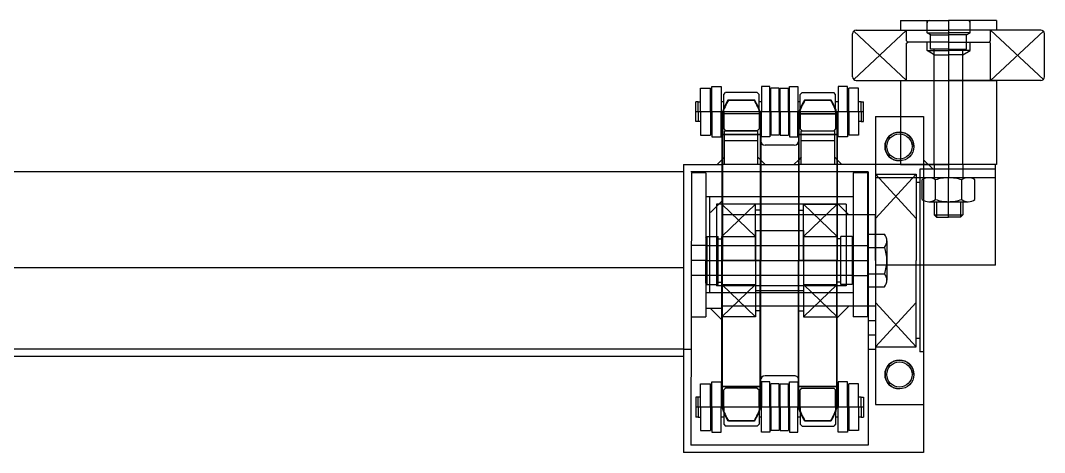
# Model space of a CAD drawing. Extents: x -427 to 427, y -153 to 27.
# Drawn here: x 0 to 427, y -152.5 to 27.5 of the extents above; entities that cross this region are included whole.
import ezdxf

# ---------------------------------------------------------------- set-up
doc = ezdxf.new("R2010")
doc.units = 0
doc.linetypes.add('LTYPE_1', pattern=[309.375, 0, -309.375])
doc.layers.add('CONVEYOR_SIMPLE_C1', color=7, linetype='LTYPE_1')

msp = doc.modelspace()

# ---------------------------------------------------------------- linework, layer by layer
at = {"layer": 'CONVEYOR_SIMPLE_C1', "color": 18, "linetype": 'CONTINUOUS'}
for p, q in [((366.99, 27.49), (366.99, 23.49)), ((366.99, 27.49), (386.99, 27.49)), ((377.99, 22.391299), (377.99, 27.49)), ((406.99, 27.49), (386.99, 27.49)), ((386.99, 27.49), (386.99, 18.49)), ((395.99, 22.391299), (395.99, 27.49)), ((406.99, 27.49), (406.99, 23.49)), ((366.99, 23.49), (386.99, 23.49)), ((369.49, 23.49), (386.99, 23.49)), ((369.49, 18.99), (369.49, 23.49)), ((379.49, 21.49), (377.99, 22.391299)), ((377.99, 22.391299), (386.99, 22.391299)), ((379.49, 21.49), (386.99, 21.49)), ((379.49, 15.49), (379.49, 21.49)), ((404.49, 23.49), (386.99, 23.49)), ((406.99, 23.49), (386.99, 23.49)), ((395.99, 22.391299), (386.99, 22.391299)), ((394.49, 21.49), (386.99, 21.49)), ((394.49, 21.49), (395.99, 22.391299)), ((394.49, 15.49), (394.49, 21.49)), ((404.49, 18.99), (404.49, 23.49)), ((369.49, 18.99), (369.99, 18.49)), ((386.99, 18.49), (369.99, 18.49)), ((386.99, 18.49), (403.99, 18.49)), ((403.99, 18.49), (404.49, 18.99)), ((386.99, 15.49), (379.49, 15.49)), ((380.99, 13.187402), (380.99, 15.49)), ((386.99, 15.49), (394.49, 15.49)), ((392.99, 13.187402), (392.99, 15.49)), ((386.99, -54.51), (386.99, -38.01)), ((380.99, -48.01), (380.99, -53.51)), ((381.99, -48.01), (381.99, -54.51)), ((391.99, -48.01), (391.99, -54.51)), ((392.99, -48.01), (392.99, -53.51)), ((380.99, -53.51), (381.99, -54.51)), ((380.99, -53.51), (392.99, -53.51)), ((381.99, -54.51), (386.99, -54.51)), ((391.99, -54.51), (386.99, -54.51)), ((391.99, -54.51), (392.99, -53.51))]:
    msp.add_line(p, q, dxfattribs=at)
at = {"layer": 'CONVEYOR_SIMPLE_C1', "color": 6, "linetype": 'CONTINUOUS'}
for p, q in [((346.99, 3.99), (346.99, 21.99)), ((369.49, 23.49), (347.44781, 2.911185)), ((369.49, 2.49), (347.44781, 23.068814)), ((348.49, 23.49), (386.99, 23.49)), ((425.49, 23.49), (386.99, 23.49)), ((404.49, 23.49), (426.53219, 2.911185)), ((404.49, 2.49), (426.53219, 23.068814)), ((426.99, 3.99), (426.99, 21.99)), ((348.49, 2.49), (386.99, 2.49)), ((425.49, 2.49), (386.99, 2.49)), ((373.49, -36.509408), (356.49, -55.009338)), ((373.49, -36.509408), (356.49, -55.009338)), ((373.49, -36.509408), (356.49, -55.009338)), ((373.49, -36.509408), (356.49, -55.009338)), ((356.49, -36.509408), (373.49, -55.009338)), ((356.49, -36.509408), (373.49, -55.009338)), ((356.49, -36.509408), (373.49, -55.009338)), ((356.49, -36.509408), (373.49, -55.009338)), ((373.49, -90.009338), (356.49, -108.509408)), ((373.49, -90.009338), (356.49, -108.509408)), ((373.49, -90.009338), (356.49, -108.509408)), ((373.49, -90.009338), (356.49, -108.509408)), ((373.49, -108.509408), (356.49, -90.009338)), ((373.49, -108.509408), (356.49, -90.009338)), ((373.49, -108.509408), (356.49, -90.009338)), ((373.49, -108.509408), (356.49, -90.009338))]:
    msp.add_line(p, q, dxfattribs=at)
at = {"layer": 'CONVEYOR_SIMPLE_C1', "color": 50, "linetype": 'CONTINUOUS'}
for p, q in [((369.49, 17.99), (369.99, 18.49)), ((369.49, 2.49), (369.49, 17.99)), ((386.99, 18.49), (369.99, 18.49)), ((377.99, 14.99), (377.99, 18.49)), ((386.99, 18.49), (386.99, -32.51)), ((386.99, 18.49), (403.99, 18.49)), ((395.99, 14.99), (395.99, 18.49)), ((403.99, 18.49), (404.49, 17.99)), ((404.49, 2.49), (404.49, 17.99)), ((377.99, 14.99), (386.99, 14.99)), ((380.99, 13.187402), (377.99, 14.99)), ((380.99, 13.187402), (386.99, 13.187402)), ((380.99, -32.51), (380.99, 13.187402)), ((395.99, 14.99), (386.99, 14.99)), ((392.99, 13.187402), (386.99, 13.187402)), ((392.99, 13.187402), (395.99, 14.99)), ((392.99, -32.51), (392.99, 13.187402)), ((366.99, 2.49), (386.99, 2.49)), ((366.99, 2.49), (366.99, -32.51)), ((386.99, 2.49), (406.99, 2.49)), ((406.99, 2.49), (406.99, -32.51)), ((366.99, -32.51), (386.99, -32.51)), ((406.99, -32.51), (386.99, -32.51))]:
    msp.add_line(p, q, dxfattribs=at)
at = {"layer": 'CONVEYOR_SIMPLE_C1', "color": 14, "linetype": 'CONTINUOUS'}
for p, q in [((288.21, 0), (292.21, 0)), ((288.21, -10.5), (288.21, 0)), ((292.21, 0), (292.21, -10.5)), ((312.41, 0), (309.01, 0)), ((309.01, 0), (309.01, -10.5)), ((312.41, -10.5), (312.41, 0)), ((320.69, 0), (324.09, 0)), ((320.69, -10.5), (320.69, 0)), ((324.09, 0), (324.09, -10.5)), ((344.89, 0), (340.89, 0)), ((340.89, 0), (340.89, -10.5)), ((344.89, -10.5), (344.89, 0)), ((283.61, -0.75), (287.71, -0.75)), ((283.61, -10.5), (283.61, -0.75)), ((287.71, -10.5), (287.71, -0.75)), ((293.21, -3.36), (294.01, -2.56)), ((293.21, -9.848558), (293.21, -3.36)), ((307.21, -2.56), (294.01, -2.56)), ((307.21, -2.56), (308.01, -3.36)), ((308.01, -9.958683), (308.01, -3.36)), ((316.3, -0.75), (312.91, -0.75)), ((312.91, -10.5), (312.91, -0.75)), ((316.3, -10.5), (316.3, -0.75)), ((316.8, -0.75), (320.19, -0.75)), ((316.8, -10.5), (316.8, -0.75)), ((320.19, -10.5), (320.19, -0.75)), ((325.89, -2.56), (325.09, -3.36)), ((325.09, -9.903427), (325.09, -3.36)), ((325.89, -2.56), (339.09, -2.56)), ((339.89, -3.36), (339.09, -2.56)), ((339.89, -9.903427), (339.89, -3.36)), ((349.49, -0.75), (345.39, -0.75)), ((345.39, -10.5), (345.39, -0.75)), ((349.49, -10.5), (349.49, -0.75)), ((281.56, -10.5), (281.56, -6.36)), ((282.55, -6.36), (281.56, -6.36)), ((282.55, -10.5), (282.55, -6.36)), ((282.55, -6.36), (283.61, -6.36)), ((287.71, -6.36), (288.21, -6.36)), ((293.21, -6.36), (292.21, -6.36)), ((309.01, -6.36), (308.01, -6.36)), ((312.91, -6.36), (312.41, -6.36)), ((316.3, -6.36), (316.8, -6.36)), ((320.19, -6.36), (320.69, -6.36)), ((325.09, -6.36), (324.09, -6.36)), ((340.89, -6.36), (339.89, -6.36)), ((345.39, -6.36), (344.89, -6.36)), ((350.55, -6.36), (349.49, -6.36)), ((350.55, -10.5), (350.55, -6.36)), ((350.55, -6.36), (351.54, -6.36)), ((351.54, -10.5), (351.54, -6.36)), ((281.56, -14.64), (281.56, -10.5)), ((351.54, -10.5), (281.56, -10.5)), ((282.55, -10.5), (282.55, -14.64)), ((283.61, -10.5), (283.61, -20.25)), ((287.71, -10.5), (287.71, -20.25)), ((288.21, -10.5), (288.21, -21)), ((292.21, -21), (292.21, -10.5)), ((293.21, -10.5), (293.21, -9.848558)), ((293.21, -10.5), (293.21, -17.64)), ((308.01, -10.5), (308.01, -9.958683)), ((308.01, -10.5), (308.01, -17.64)), ((309.01, -21), (309.01, -10.5)), ((312.41, -10.5), (312.41, -21)), ((312.91, -10.5), (312.91, -20.25)), ((316.3, -10.5), (316.3, -20.25)), ((316.8, -10.5), (316.8, -20.25)), ((320.19, -10.5), (320.19, -20.25)), ((320.69, -10.5), (320.69, -21)), ((324.09, -21), (324.09, -10.5)), ((325.09, -10.5), (325.09, -9.903427)), ((325.09, -10.5), (325.09, -17.64)), ((339.89, -10.5), (339.89, -9.903427)), ((339.89, -10.5), (339.89, -17.64)), ((340.89, -21), (340.89, -10.5)), ((344.89, -10.5), (344.89, -21)), ((345.39, -10.5), (345.39, -20.25)), ((349.49, -10.5), (349.49, -20.25)), ((350.55, -10.5), (350.55, -14.64)), ((351.54, -14.64), (351.54, -10.5)), ((283.61, -14.64), (281.56, -14.64)), ((287.71, -14.64), (288.21, -14.64)), ((292.69, -14.64), (292.21, -14.64)), ((293.21, -14.64), (292.69, -14.64)), ((308.49, -14.64), (308.01, -14.64)), ((309.01, -14.64), (308.49, -14.64)), ((312.91, -14.64), (312.41, -14.64)), ((316.3, -14.64), (316.8, -14.64)), ((320.19, -14.64), (320.69, -14.64)), ((324.59, -14.64), (324.09, -14.64)), ((325.09, -14.64), (324.59, -14.64)), ((340.39, -14.64), (339.89, -14.64)), ((340.89, -14.64), (340.39, -14.64)), ((345.39, -14.64), (344.89, -14.64)), ((350.55, -14.64), (349.49, -14.64)), ((350.55, -14.64), (351.54, -14.64)), ((283.61, -20.25), (287.71, -20.25)), ((288.21, -21), (292.21, -21)), ((293.21, -17.64), (294.01, -18.44)), ((307.21, -18.44), (294.01, -18.44)), ((307.21, -18.44), (308.01, -17.64)), ((312.41, -21), (309.01, -21)), ((316.3, -20.25), (312.91, -20.25)), ((316.8, -20.25), (320.19, -20.25)), ((320.69, -21), (324.09, -21)), ((325.89, -18.44), (325.09, -17.64)), ((325.89, -18.44), (339.09, -18.44)), ((339.89, -17.64), (339.09, -18.44)), ((344.89, -21), (340.89, -21)), ((349.49, -20.25), (345.39, -20.25)), ((288.21, -123.094338), (292.21, -123.094338)), ((288.21, -133.594338), (288.21, -123.094338)), ((292.21, -123.094338), (292.21, -133.594338)), ((312.41, -123.094338), (309.01, -123.094338)), ((309.01, -123.094338), (309.01, -133.594338)), ((312.41, -133.594338), (312.41, -123.094338)), ((320.69, -123.094338), (324.09, -123.094338)), ((320.69, -133.594338), (320.69, -123.094338)), ((324.09, -123.094338), (324.09, -133.594338)), ((344.89, -123.094338), (340.89, -123.094338)), ((340.89, -123.094338), (340.89, -133.594338)), ((344.89, -133.594338), (344.89, -123.094338)), ((283.61, -123.844338), (287.71, -123.844338)), ((283.61, -133.594338), (283.61, -123.844338)), ((287.71, -133.594338), (287.71, -123.844338)), ((293.21, -126.454338), (294.01, -125.654338)), ((293.21, -133.594338), (293.21, -126.454338)), ((307.21, -125.654338), (294.01, -125.654338)), ((307.21, -125.654338), (308.01, -126.454338)), ((308.01, -133.594338), (308.01, -126.454338)), ((316.3, -123.844338), (312.91, -123.844338)), ((312.91, -133.594338), (312.91, -123.844338)), ((316.3, -133.594338), (316.3, -123.844338)), ((316.8, -123.844338), (320.19, -123.844338)), ((316.8, -133.594338), (316.8, -123.844338)), ((320.19, -133.594338), (320.19, -123.844338)), ((325.89, -125.654338), (325.09, -126.454338)), ((325.09, -133.594338), (325.09, -126.454338)), ((325.89, -125.654338), (339.09, -125.654338)), ((339.89, -126.454338), (339.09, -125.654338)), ((339.89, -133.594338), (339.89, -126.454338)), ((349.49, -123.844338), (345.39, -123.844338)), ((345.39, -133.594338), (345.39, -123.844338)), ((349.49, -133.594338), (349.49, -123.844338)), ((281.56, -129.454338), (281.56, -133.594338)), ((283.61, -129.454338), (281.56, -129.454338)), ((282.55, -133.594338), (282.55, -129.454338)), ((287.71, -129.454338), (288.21, -129.454338)), ((292.69, -129.454338), (292.21, -129.454338)), ((293.21, -129.454338), (292.69, -129.454338)), ((308.49, -129.454338), (308.01, -129.454338)), ((309.01, -129.454338), (308.49, -129.454338)), ((312.91, -129.454338), (312.41, -129.454338)), ((316.3, -129.454338), (316.8, -129.454338)), ((320.19, -129.454338), (320.69, -129.454338)), ((324.59, -129.454338), (324.09, -129.454338)), ((324.63, -129.26), (324.13, -129.26)), ((324.63, -129.26), (324.13, -129.26)), ((324.63, -129.26), (324.13, -129.26)), ((324.63, -129.26), (324.13, -129.26)), ((325.09, -129.454338), (324.59, -129.454338)), ((340.39, -129.454338), (339.89, -129.454338)), ((340.89, -129.454338), (340.39, -129.454338)), ((345.39, -129.454338), (344.89, -129.454338)), ((350.55, -129.454338), (349.49, -129.454338)), ((350.55, -133.594338), (350.55, -129.454338)), ((350.55, -129.454338), (351.54, -129.454338)), ((351.54, -129.454338), (351.54, -133.594338)), ((281.56, -133.594338), (281.56, -137.734338)), ((351.54, -133.594338), (281.56, -133.594338)), ((282.55, -133.594338), (282.55, -137.734338)), ((283.61, -133.594338), (283.61, -143.344338)), ((287.71, -133.594338), (287.71, -143.344338)), ((288.21, -133.594338), (288.21, -144.094338)), ((292.21, -144.094338), (292.21, -133.594338)), ((293.21, -133.594338), (293.21, -135.164287)), ((293.21, -135.164287), (293.21, -140.734338)), ((308.01, -133.594338), (308.01, -135.054493)), ((308.01, -135.054493), (308.01, -140.734338)), ((309.01, -144.094338), (309.01, -133.594338)), ((312.41, -133.594338), (312.41, -144.094338)), ((312.91, -133.594338), (312.91, -143.344338)), ((316.3, -133.594338), (316.3, -143.344338)), ((316.8, -133.594338), (316.8, -143.344338)), ((320.19, -133.594338), (320.19, -143.344338)), ((320.69, -133.594338), (320.69, -144.094338)), ((324.09, -144.094338), (324.09, -133.594338)), ((325.09, -133.594338), (325.09, -135.109588)), ((325.09, -135.109588), (325.09, -140.734338)), ((339.89, -133.594338), (339.89, -135.109575)), ((339.89, -135.109575), (339.89, -140.734338)), ((340.89, -144.094338), (340.89, -133.594338)), ((344.89, -133.594338), (344.89, -144.094338)), ((345.39, -133.594338), (345.39, -143.344338)), ((349.49, -133.594338), (349.49, -143.344338)), ((350.55, -133.594338), (350.55, -137.734338)), ((351.54, -133.594338), (351.54, -137.734338)), ((282.55, -137.734338), (281.56, -137.734338)), ((282.55, -137.734338), (283.61, -137.734338)), ((287.71, -137.734338), (288.21, -137.734338)), ((293.21, -137.734338), (292.21, -137.734338)), ((293.21, -140.734338), (294.01, -141.534338)), ((307.21, -141.534338), (308.01, -140.734338)), ((309.01, -137.734338), (308.01, -137.734338)), ((312.91, -137.734338), (312.41, -137.734338)), ((316.3, -137.734338), (316.8, -137.734338)), ((320.19, -137.734338), (320.69, -137.734338)), ((325.09, -137.734338), (324.09, -137.734338)), ((325.89, -141.534338), (325.09, -140.734338)), ((339.89, -140.734338), (339.09, -141.534338)), ((340.89, -137.734338), (339.89, -137.734338)), ((345.39, -137.734338), (344.89, -137.734338)), ((350.55, -137.734338), (349.49, -137.734338)), ((350.55, -137.734338), (351.54, -137.734338)), ((283.61, -143.344338), (287.71, -143.344338)), ((288.21, -144.094338), (292.21, -144.094338)), ((307.21, -141.534338), (294.01, -141.534338)), ((312.41, -144.094338), (309.01, -144.094338)), ((316.3, -143.344338), (312.91, -143.344338)), ((316.8, -143.344338), (320.19, -143.344338)), ((320.69, -144.094338), (324.09, -144.094338)), ((325.89, -141.534338), (339.09, -141.534338)), ((344.89, -144.094338), (340.89, -144.094338)), ((349.49, -143.344338), (345.39, -143.344338))]:
    msp.add_line(p, q, dxfattribs=at)
at = {"layer": 'CONVEYOR_SIMPLE_C1', "color": 165, "linetype": 'CONTINUOUS'}
for p, q in [((306.14, -5.644338), (294.94002, -5.644338)), ((338.03998, -5.644338), (326.84, -5.644338)), ((308.64, -11.424338), (292.44, -11.424338)), ((292.44, -11.424338), (292.44, -72.509338)), ((308.64, -11.424338), (308.64, -72.509338)), ((340.54, -11.424338), (324.34, -11.424338)), ((324.34, -11.424338), (324.34, -72.509338)), ((340.54, -11.424338), (340.54, -72.509338)), ((308.64, -20.024338), (292.44, -20.024338)), ((340.54, -20.024338), (324.34, -20.024338)), ((306.44, -49.009338), (292.44, -62.509338)), ((292.44, -49.009338), (306.44, -62.509338)), ((306.44, -49.009338), (292.44, -49.009338)), ((306.44, -72.509338), (306.44, -49.009338)), ((326.54, -49.009338), (340.54, -62.509338)), ((340.54, -49.009338), (326.54, -62.509338)), ((326.54, -49.009338), (340.54, -49.009338)), ((326.54, -72.509338), (326.54, -49.009338)), ((308.64, -51.509338), (306.44, -51.509338)), ((324.34, -51.509338), (326.54, -51.509338)), ((292.44, -133.594338), (292.44, -72.509338)), ((308.64, -72.509338), (292.44, -72.509338)), ((306.44, -72.509338), (306.44, -96.009338)), ((308.64, -133.594338), (308.64, -72.509338)), ((324.34, -133.594338), (324.34, -72.509338)), ((340.54, -72.509338), (324.34, -72.509338)), ((326.54, -72.509338), (326.54, -96.009338)), ((340.54, -133.594338), (340.54, -72.509338)), ((306.44, -96.009338), (292.44, -82.509338)), ((292.44, -96.009338), (306.44, -82.509338)), ((326.54, -96.009338), (340.54, -82.509338)), ((340.54, -96.009338), (326.54, -82.509338)), ((308.64, -93.509338), (306.44, -93.509338)), ((324.34, -93.509338), (326.54, -93.509338)), ((306.44, -96.009338), (292.44, -96.009338)), ((326.54, -96.009338), (340.54, -96.009338)), ((308.64, -124.994338), (292.44, -124.994338)), ((340.54, -124.994338), (324.34, -124.994338)), ((308.64, -133.594338), (292.44, -133.594338)), ((340.54, -133.594338), (324.34, -133.594338)), ((306.14, -139.374338), (294.94002, -139.374338)), ((338.03998, -139.374338), (326.84, -139.374338))]:
    msp.add_line(p, q, dxfattribs=at)
at = {"layer": 'CONVEYOR_SIMPLE_C1', "color": 136, "linetype": 'CONTINUOUS'}
for p, q in [((295.19002, -5.644338), (305.98998, -5.644338)), ((327.09002, -5.644338), (337.88998, -5.644338)), ((308.49, -11.424338), (292.69, -11.424338)), ((292.69, -11.424338), (292.69, -72.51)), ((308.49, -11.424338), (308.49, -72.51)), ((324.59, -11.424338), (340.39, -11.424338)), ((324.59, -11.424338), (324.59, -72.51)), ((340.39, -11.424338), (340.39, -72.51)), ((292.69, -20.024338), (308.49, -20.024338)), ((324.59, -20.024338), (340.39, -20.024338)), ((322.59, -24.494338), (310.49, -24.494338)), ((292.69, -47.51), (287.69, -52.51)), ((345.39, -53.509338), (340.39, -48.509338)), ((340.54, -53.509338), (292.69, -53.509338)), ((344.24, -53.509496), (340.54, -53.509344)), ((356.49, -53.51), (344.24, -53.509496)), ((356.49, -72.51), (356.49, -53.51)), ((292.69, -133.594338), (292.69, -72.51)), ((308.49, -133.594338), (308.49, -72.51)), ((324.59, -133.594338), (324.59, -72.51)), ((340.39, -133.594338), (340.39, -72.51)), ((356.49, -72.51), (356.49, -91.51)), ((292.49, -92.51), (285.74, -92.51)), ((287.69, -92.51), (292.69, -97.51)), ((292.69, -92.51), (292.49, -92.51)), ((340.59, -91.509338), (292.69, -91.509338)), ((345.39, -91.509338), (340.39, -96.509338)), ((347.24, -91.509622), (340.59, -91.509346)), ((356.49, -91.51), (347.24, -91.509621)), ((322.59, -120.524338), (310.49, -120.524338)), ((292.69, -124.994338), (308.49, -124.994338)), ((324.59, -124.994338), (340.39, -124.994338)), ((308.49, -133.594338), (292.69, -133.594338)), ((340.39, -133.594338), (324.59, -133.594338)), ((295.19002, -139.374338), (305.98998, -139.374338)), ((327.09002, -139.374338), (337.88998, -139.374338))]:
    msp.add_line(p, q, dxfattribs=at)
at = {"layer": 'CONVEYOR_SIMPLE_C1', "color": 10, "linetype": 'CONTINUOUS'}
for p, q in [((356.49, -12.509338), (366.99, -12.509338)), ((356.49, -12.509338), (356.49, -61.542332)), ((366.99, -12.509338), (376.49, -12.509338)), ((376.49, -12.509338), (376.49, -74.51)), ((380.49, -34.509549), (376.49, -30.509549)), ((356.49, -36.509408), (373.49, -36.509408)), ((373.49, -36.509408), (373.49, -72.509478)), ((376.49, -34.509549), (374.99, -34.509549)), ((374.99, -34.509549), (374.99, -72.509338)), ((406.49, -34.509549), (376.49, -34.509549)), ((374.99, -40.009338), (373.49, -40.009338)), ((376.49, -38.459127), (376.47323, -38.459127)), ((376.49, -38.459127), (376.47323, -38.459127)), ((376.49, -38.459127), (376.47323, -38.459127)), ((376.49, -38.459127), (376.47323, -38.459127)), ((376.47323, -41.359127), (376.49, -41.359127)), ((376.47323, -41.359127), (376.49, -41.359127)), ((376.47323, -41.359127), (376.49, -41.359127)), ((376.47323, -41.359127), (376.49, -41.359127)), ((356.49, -61.542332), (356.49, -83.481642)), ((373.49, -108.509408), (373.49, -72.509338)), ((374.99, -72.509338), (374.99, -110.509127)), ((376.49, -72.509127), (376.49, -72.509197)), ((376.49, -72.509127), (376.49, -72.509197)), ((376.49, -72.509127), (376.49, -72.509197)), ((376.49, -72.509127), (376.49, -72.509197)), ((376.49, -74.51), (376.49, -132.509338)), ((356.49, -83.481642), (356.49, -132.509338)), ((374.99, -105.009338), (373.49, -105.009338)), ((376.47323, -103.659127), (376.49, -103.659127)), ((376.47323, -103.659127), (376.49, -103.659127)), ((376.47323, -103.659127), (376.49, -103.659127)), ((376.47323, -103.659127), (376.49, -103.659127)), ((376.49, -106.559127), (376.47323, -106.559127)), ((376.49, -106.559127), (376.47323, -106.559127)), ((376.49, -106.559127), (376.47323, -106.559127)), ((376.49, -106.559127), (376.47323, -106.559127)), ((356.49, -108.509408), (373.49, -108.509408)), ((376.49, -110.509127), (374.99, -110.509127)), ((356.49, -132.509338), (376.49, -132.509338))]:
    msp.add_line(p, q, dxfattribs=at)
at = {"layer": 'CONVEYOR_SIMPLE_C1', "color": 7, "linetype": 'CONTINUOUS'}
for p, q in [((356.49, -12.509338), (366.99, -12.509338)), ((356.49, -12.509338), (356.49, -61.542332)), ((366.99, -12.509338), (376.49, -12.509338)), ((376.49, -12.509338), (376.49, -74.51)), ((293.49, -32.51), (293.49, -18.51)), ((293.49, -18.51), (307.49, -18.51)), ((307.49, -32.51), (307.49, -18.51)), ((325.49, -32.51), (325.49, -18.51)), ((325.49, -18.51), (339.49, -18.51)), ((339.49, -32.51), (339.49, -18.51)), ((293.49, -22.51006), (307.49, -22.51006)), ((325.49, -22.51006), (339.49, -22.51006)), ((293.49, -29.51), (292.59, -30.410001)), ((307.49, -29.51), (308.79, -30.81)), ((325.49, -29.51), (324.49, -30.510001)), ((339.49, -29.51), (340.69, -30.71)), ((276.49, -32.51), (276.49, -152.51)), ((276.49, -32.51), (292.59, -32.51)), ((292.59, -30.410001), (290.49, -32.51)), ((308.79, -32.51), (292.59, -32.51)), ((308.79, -30.81), (310.49, -32.51)), ((308.79, -32.51), (324.49, -32.51)), ((324.49, -30.510001), (322.49, -32.51)), ((340.69, -32.51), (324.49, -32.51)), ((340.69, -30.71), (342.49, -32.51)), ((356.49, -32.51), (340.69, -32.51)), ((406.49, -32.51), (356.49, -32.51)), ((380.99, -32.51), (380.99, -38.01)), ((386.99, -32.51), (386.99, -38.01)), ((392.99, -32.51), (392.99, -38.01)), ((406.49, -74.51), (406.49, -32.51)), ((276.49, -35.51), (-276.51, -35.51)), ((292.59, -35.51), (279.49, -35.51)), ((279.74, -36.011456), (279.49, -149.51)), ((308.79, -35.51), (292.59, -35.51)), ((324.49, -35.51), (308.79, -35.51)), ((340.69, -35.51), (324.49, -35.51)), ((353.49, -35.51), (340.69, -35.51)), ((353.49, -35.51), (353.49, -61.542332)), ((406.49, -38.01), (356.49, -38.01)), ((353.49, -61.542332), (353.49, -83.481642)), ((356.49, -61.542332), (356.49, -83.481642)), ((276.49, -75.51), (-276.51, -75.51)), ((360.74, -74.51), (356.49, -74.51)), ((406.49, -74.51), (360.74, -74.51)), ((376.49, -74.51), (376.49, -152.51)), ((353.49, -83.481642), (353.49, -149.51)), ((353.49, -97.51), (356.49, -97.51)), ((353.49, -103.51), (356.49, -103.51)), ((276.49, -109.51), (-276.51, -109.51)), ((276.49, -109.51), (279.49, -109.51)), ((353.49, -109.51), (356.49, -109.51)), ((276.49, -112.51), (-276.51, -112.51)), ((356.49, -152.51), (276.49, -152.51)), ((353.49, -149.51), (279.49, -149.51)), ((376.49, -152.51), (356.49, -152.51))]:
    msp.add_line(p, q, dxfattribs=at)
at = {"layer": 'CONVEYOR_SIMPLE_C1', "color": 138, "linetype": 'CONTINUOUS'}
for p, q in [((285.74, -36.011456), (279.74, -36.011456)), ((285.74, -36.011456), (285.74, -96.011456)), ((353.24, -36.011456), (347.24, -36.011456)), ((347.24, -36.011456), (347.24, -96.011456)), ((353.24, -36.011456), (353.24, -96.011456)), ((287.24, -46.011456), (285.74, -46.011456)), ((292.44, -46.011456), (287.24, -46.011456)), ((287.24, -46.011456), (287.24, -62.509338)), ((308.79, -46.011456), (292.44, -46.011456)), ((324.49, -46.011456), (308.79, -46.011456)), ((340.54, -46.011456), (324.49, -46.011456)), ((347.24, -46.011456), (340.54, -46.011456)), ((292.44, -49.011456), (290.24, -49.011456)), ((290.24, -49.011456), (290.24, -62.509338)), ((308.64, -49.011456), (292.44, -49.011456)), ((324.34, -49.011456), (308.64, -49.011456)), ((340.54, -49.011456), (324.34, -49.011456)), ((344.24, -49.011456), (340.54, -49.011456)), ((344.24, -49.011456), (344.24, -62.509338)), ((287.24, -62.509338), (287.24, -82.509338)), ((290.24, -62.509338), (290.24, -82.509338)), ((344.24, -62.509338), (344.24, -82.509338)), ((285.74, -66.259338), (279.74, -66.259338)), ((347.24, -66.259338), (353.24, -66.259338)), ((285.74, -72.509338), (279.74, -72.509338)), ((347.24, -72.509338), (353.24, -72.509338)), ((285.74, -78.759338), (279.74, -78.759338)), ((347.24, -78.759338), (353.24, -78.759338)), ((287.24, -82.509338), (287.24, -86.011456)), ((290.24, -82.509338), (290.24, -83.011456)), ((292.44, -83.011456), (290.24, -83.011456)), ((340.54, -83.011456), (292.44, -83.011456)), ((344.24, -83.011456), (340.54, -83.011456)), ((344.24, -82.509338), (344.24, -83.011456)), ((287.24, -86.011456), (285.74, -86.011456)), ((292.59, -86.011456), (287.24, -86.011456)), ((308.79, -86.011456), (292.59, -86.011456)), ((324.49, -86.011456), (308.79, -86.011456)), ((340.69, -86.011456), (324.49, -86.011456)), ((347.24, -86.011456), (340.69, -86.011456)), ((279.74, -96.011456), (285.74, -96.011456)), ((353.24, -96.011456), (347.24, -96.011456))]:
    msp.add_line(p, q, dxfattribs=at)
at = {"layer": 'CONVEYOR_SIMPLE_C1', "color": 9, "linetype": 'CONTINUOUS'}
for p, q in [((376.02035, -47.068984), (376.02035, -38.951016)), ((381.50517, -47.068984), (381.50517, -38.951016)), ((392.47483, -47.068984), (392.47483, -38.951016)), ((397.95966, -47.068984), (397.95966, -38.951016)), ((378.76276, -48.01), (395.21724, -48.01)), ((353.24, -61.542332), (360.29898, -61.542332)), ((353.24, -67.027159), (360.29898, -67.027159)), ((361.24, -64.284745), (361.24, -80.739228)), ((353.24, -77.996814), (360.29898, -77.996814)), ((353.24, -83.481642), (360.29898, -83.481642))]:
    msp.add_line(p, q, dxfattribs=at)
at = {"layer": 'CONVEYOR_SIMPLE_C1', "color": 143, "linetype": 'CONTINUOUS'}
for p, q in [((285.74, -63.009338), (286.24, -62.509338)), ((285.74, -63.009338), (285.74, -72.509338)), ((286.24, -62.509338), (286.24, -82.509338)), ((286.24, -62.509338), (290.94, -62.509338)), ((290.94, -82.509338), (290.94, -62.509338)), ((290.94, -63.509338), (292.44, -63.509338)), ((292.44, -82.509338), (292.44, -62.509338)), ((292.44, -62.509338), (306.44, -62.509338)), ((306.44, -60.009338), (306.44, -72.509338)), ((306.44, -60.009338), (308.64, -60.009338)), ((308.64, -60.009338), (324.34, -60.009338)), ((324.34, -60.009338), (326.54, -60.009338)), ((326.54, -60.009338), (326.54, -72.509338)), ((326.54, -62.509338), (340.54, -62.509338)), ((340.54, -82.509338), (340.54, -62.509338)), ((342.04, -63.509338), (340.54, -63.509338)), ((342.04, -82.509338), (342.04, -62.509338)), ((346.74, -62.509338), (342.04, -62.509338)), ((347.24, -63.009338), (346.74, -62.509338)), ((346.74, -62.509338), (346.74, -82.509338)), ((347.24, -63.009338), (347.24, -72.509338)), ((285.74, -66.259338), (347.24, -66.259338)), ((285.74, -82.009338), (285.74, -72.509338)), ((285.74, -72.509338), (347.24, -72.509338)), ((306.44, -72.509338), (306.44, -85.009338)), ((326.54, -72.509338), (326.54, -85.009338)), ((347.24, -82.009338), (347.24, -72.509338)), ((347.24, -78.759338), (285.74, -78.759338)), ((285.74, -82.009338), (286.24, -82.509338)), ((286.24, -82.509338), (290.94, -82.509338)), ((290.94, -81.509338), (292.44, -81.509338)), ((292.44, -82.509338), (306.44, -82.509338)), ((306.44, -85.009338), (308.64, -85.009338)), ((308.64, -85.009338), (324.34, -85.009338)), ((324.34, -85.009338), (326.54, -85.009338)), ((326.54, -82.509338), (340.54, -82.509338)), ((342.04, -81.509338), (340.54, -81.509338)), ((346.74, -82.509338), (342.04, -82.509338)), ((347.24, -82.009338), (346.74, -82.509338))]:
    msp.add_line(p, q, dxfattribs=at)
at = {"layer": 'CONVEYOR_SIMPLE_C1', "color": 10, "linetype": 'CONTINUOUS'}
for centre in [(366.49, -25.009408), (366.49, -120.009408)]:
    msp.add_circle(centre, 6, dxfattribs=at)
at = {"layer": 'CONVEYOR_SIMPLE_C1', "color": 7, "linetype": 'CONTINUOUS'}
for centre in [(366.49, -25.009408), (366.49, -120.009408)]:
    msp.add_circle(centre, 5.25, dxfattribs=at)
at = {"layer": 'CONVEYOR_SIMPLE_C1', "color": 18, "linetype": 'CONTINUOUS'}
for centre, start, end in [((378.99, 26.49), 90, 180), ((394.99, 26.49), 0, 90)]:
    msp.add_arc(centre, 1, start, end, dxfattribs=at)
at = {"layer": 'CONVEYOR_SIMPLE_C1', "color": 6, "linetype": 'CONTINUOUS'}
for centre, start, end in [((348.49, 21.99), 89.99999999, 180), ((425.49, 21.99), 0, 89.99999999), ((348.49, 3.99), 180, 270), ((425.49, 3.99), 270, 0)]:
    msp.add_arc(centre, 1.5, start, end, dxfattribs=at)
at = {"layer": 'CONVEYOR_SIMPLE_C1', "color": 165, "linetype": 'CONTINUOUS'}
for centre, start, end in [((317.37781, -18.780006), 149.6541746, 163.5660214), ((283.70218, -18.779937), 16.43382045, 30.34564962), ((349.27783, -18.779937), 149.6543504, 163.5661796), ((315.6022, -18.780006), 16.43397863, 30.34582543), ((317.37781, -126.23867), 196.4339786, 210.3458254), ((283.70218, -126.238739), 329.6543504, 343.5661796), ((349.27783, -126.238739), 196.4338204, 210.3456496), ((315.6022, -126.23867), 329.6541746, 343.5660214)]:
    msp.add_arc(centre, 26, start, end, dxfattribs=at)
at = {"layer": 'CONVEYOR_SIMPLE_C1', "color": 136, "linetype": 'CONTINUOUS'}
for centre, radius, start, end in [((317.62781, -18.780006), 26, 149.6541746, 163.5660214), ((283.55219, -18.780006), 26, 16.43397864, 30.34582543), ((349.52781, -18.780006), 26, 149.6541746, 163.5660214), ((315.45219, -18.780006), 26, 16.43397864, 30.34582543), ((310.49, -22.494338), 2, 180, 270), ((322.59, -22.494338), 2, 270, 0), ((310.49, -122.524338), 2, 90.00000004, 180), ((322.59, -122.524338), 2, 0.00000001, 90.00000004), ((317.62781, -126.23867), 26, 196.4339786, 210.3458254), ((283.55219, -126.23867), 26, 329.6541746, 343.5660214), ((349.52781, -126.23867), 26, 196.4339786, 210.3458254), ((315.45219, -126.23867), 26, 329.6541746, 343.5660214)]:
    msp.add_arc(centre, radius, start, end, dxfattribs=at)
at = {"layer": 'CONVEYOR_SIMPLE_C1', "color": 7, "linetype": 'CONTINUOUS'}
for centre in [(366.49, -25.009408), (366.49, -120.009408)]:
    msp.add_arc(centre, 6, 0, 270, dxfattribs=at)
at = {"layer": 'CONVEYOR_SIMPLE_C1', "color": 9, "linetype": 'CONTINUOUS'}
for centre, radius, start, end in [((378.76276, -42.476631), 4.466631, 52.1222936, 127.8777064), ((386.99, -54.465), 16.455, 90, 109.4705838), ((386.99, -54.465), 16.455, 70.52941623, 90), ((395.21724, -42.476631), 4.466631, 52.1222936, 127.8777064), ((378.76276, -43.543369), 4.466631, 232.1222936, 307.8777064), ((386.99, -31.555), 16.455, 250.5294162, 270), ((386.99, -31.555), 16.455, 270, 289.4705838), ((395.21724, -43.543369), 4.466631, 232.1222936, 307.8777064), ((356.77337, -64.284745), 4.466631, 322.1222936, 37.87770642), ((344.785, -72.511987), 16.455, 0.00000001, 19.47058379), ((344.785, -72.511987), 16.455, 340.5294162, 0.00000001), ((356.77337, -80.739228), 4.466631, 322.1222936, 37.87770641)]:
    msp.add_arc(centre, radius, start, end, dxfattribs=at)

doc.saveas('drawing.dxf')
